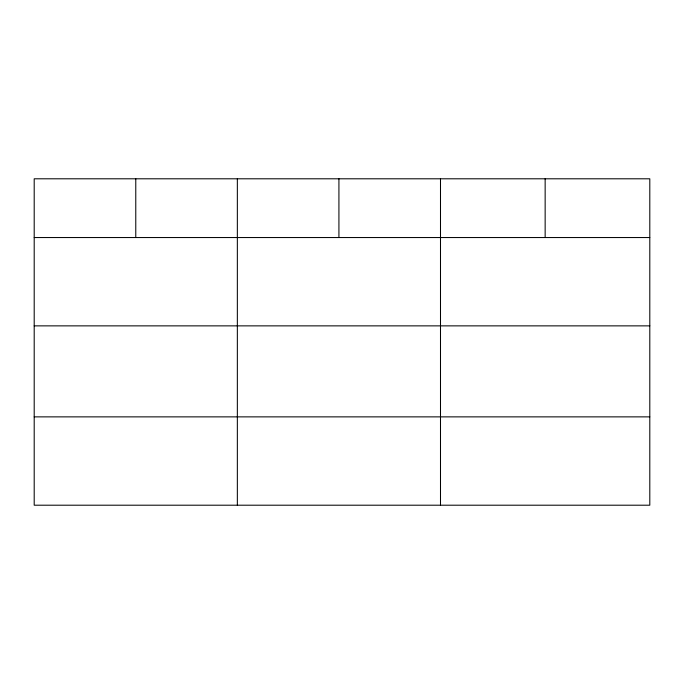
<?xml version="1.0" encoding="UTF-8"?>
<svg xmlns="http://www.w3.org/2000/svg" width="684" height="684" viewBox="0 0 684 684"><rect width="100%" height="100%" fill="white"/><g stroke="black" fill="none" stroke-linecap="round" stroke-linejoin="round"><path stroke-width="1.03" d="M649.8 325.866L649.8 178.798L34.2 178.798L34.2 505.202L649.8 505.202L649.8 325.866L34.2 325.866M34.2 237.545L649.8 237.545M34.2 416.872L649.8 416.872M545.148 178.798L545.148 237.545M440.496 178.798L440.496 505.202M338.922 178.798L338.922 237.545M237.348 178.798L237.348 505.202M135.774 178.798L135.774 237.545"/></g></svg>
